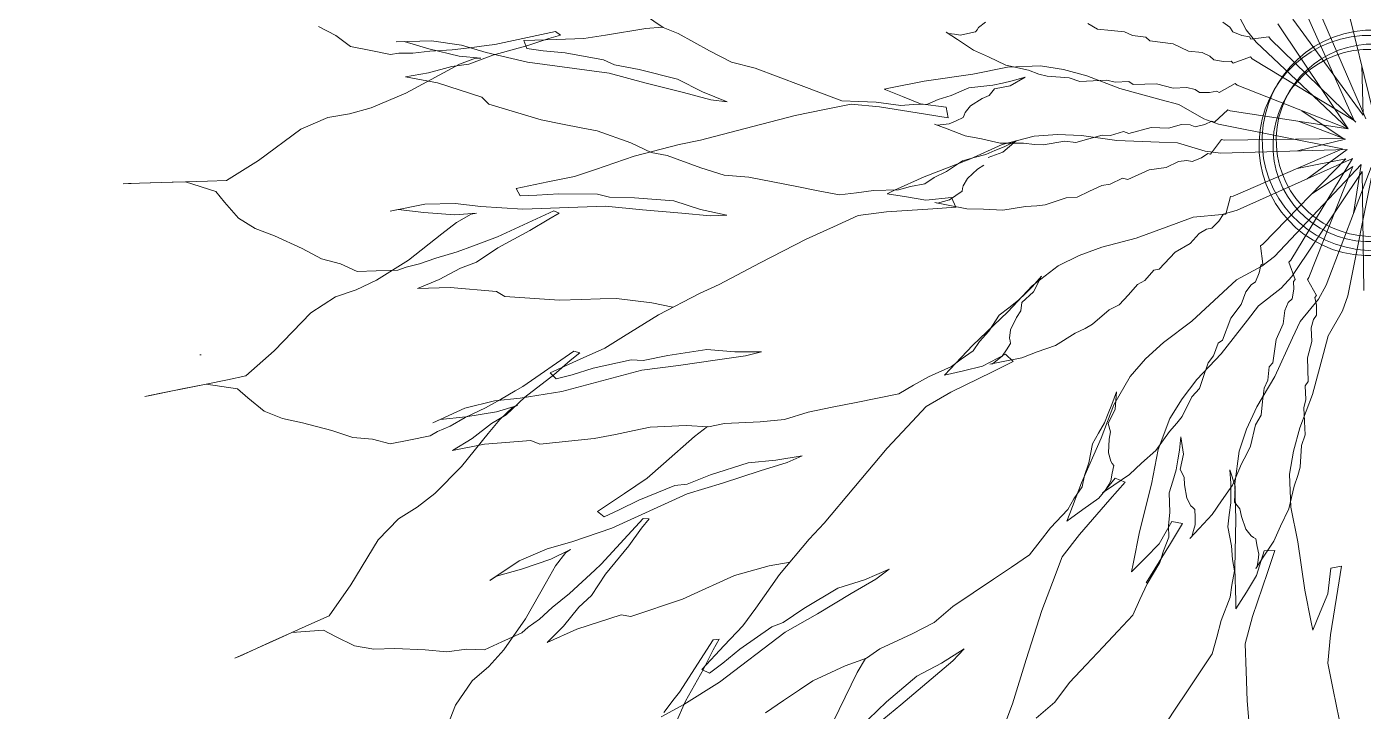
# Model space of a CAD drawing. Extents: x -454308 to 890911, y -14103 to 1343694.
# Drawn here: x 205921.25 to 205929.01, y 658660.41 to 658664.39 of the extents above; entities that cross this region are included whole.
import ezdxf

# ---------------------------------------------------------------- set-up
doc = ezdxf.new("R2010")
doc.units = 0
doc.header["$MEASUREMENT"] = 0
for name, color, linetype, lineweight in [('AR_Vegetacion', 105, 'Continuous', 5), ('textura', 250, 'Continuous', 13), ('Vegetacion_', 105, 'Continuous', 5)]:
    doc.layers.add(name, color=color, linetype=linetype, lineweight=lineweight)

# ---------------------------------------------------------------- blocks, each defined once
blk = doc.blocks.new('AGAVE AZUL')
at = {"layer": 'Vegetacion_', "color": 47}
for p, q in [((-0.0043, 0.0456), (0.0422, 0.2083)), ((0.0062, 0.0376), (0.0792, 0.1902)), ((0.1023, 0.1953), (0.0227, 0.0345)), ((0.2014, 0.1928), (0.1807, 0.1574)), ((0.0103, 0.0428), (0.1155, 0.1752)), ((0.1363, 0.1675), (0.031, 0.0222)), ((0.1807, 0.1574), (0.166, 0.1403)), ((0.1868, 0.1491), (0.1999, 0.1539)), ((0.1999, 0.1539), (0.2044, 0.1601)), ((0.2044, 0.1601), (0.2144, 0.1672)), ((0.3918, 0.1504), (0.406, 0.1577)), ((0.5607, 0.1462), (0.5514, 0.1541)), ((0.0202, 0.0324), (0.1459, 0.1455)), ((0.166, 0.1403), (0.031, 0.0222)), ((0.1459, 0.1455), (0.1482, 0.1486)), ((0.1482, 0.1486), (0.1737, 0.1443)), ((0.1737, 0.1443), (0.176, 0.1474)), ((0.176, 0.1474), (0.1868, 0.1491)), ((0.2614, 0.124), (0.2839, 0.1334)), ((0.2839, 0.1334), (0.317, 0.1365)), ((0.317, 0.1365), (0.3228, 0.1416)), ((0.3228, 0.1416), (0.342, 0.143)), ((0.342, 0.143), (0.3533, 0.1477)), ((0.3533, 0.1477), (0.3726, 0.1491)), ((0.3726, 0.1491), (0.3918, 0.1504)), ((0.5627, 0.1429), (0.5607, 0.1462)), ((0.5647, 0.1396), (0.5627, 0.1429)), ((0.5754, 0.137), (0.5647, 0.1396)), ((0.586, 0.1345), (0.5754, 0.137)), ((0.5946, 0.1352), (0.586, 0.1345)), ((0.59, 0.1279), (0.6065, 0.1379)), ((0.6032, 0.1359), (0.5946, 0.1352)), ((0.6065, 0.1379), (0.6032, 0.1359)), ((1.0083, 0.1289), (1.0352, 0.146)), ((0.0227, 0.0345), (0.1706, 0.1167)), ((0.1706, 0.1167), (0.1735, 0.1192)), ((0.1735, 0.1192), (0.1974, 0.1093)), ((0.225, 0.1129), (0.2308, 0.1179)), ((0.2308, 0.1179), (0.2421, 0.1226)), ((0.2421, 0.1226), (0.2614, 0.124)), ((0.5669, 0.1138), (0.59, 0.1279)), ((0.9412, 0.0983), (0.9864, 0.1215)), ((0.9864, 0.1215), (1.0083, 0.1289)), ((1.0326, 0.1267), (1.0095, 0.1296)), ((1.0898, 0.1149), (1.0326, 0.1267)), ((1.1203, 0.1089), (1.0898, 0.1149)), ((1.1535, 0.1126), (1.1606, 0.1176)), ((1.1606, 0.1176), (1.246, 0.0958)), ((0.015, 0.1132), (0.0103, 0.0428)), ((0.1974, 0.1093), (0.2003, 0.1119)), ((0.2003, 0.1119), (0.2112, 0.1111)), ((0.2112, 0.1111), (0.225, 0.1129)), ((0.4708, 0.095), (0.438, 0.091)), ((0.5176, 0.0916), (0.4708, 0.095)), ((0.5201, 0.0943), (0.5451, 0.105)), ((0.5451, 0.105), (0.5669, 0.1138)), ((0.9095, 0.0836), (0.9412, 0.0983)), ((1.1588, 0.1062), (1.1203, 0.1089)), ((1.17, 0.1073), (1.1535, 0.1126)), ((1.205, 0.1029), (1.1588, 0.1062)), ((1.1991, 0.0962), (1.17, 0.1073)), ((1.2484, 0.0805), (1.1991, 0.0962)), ((1.2004, 0.0916), (1.205, 0.1029)), ((1.246, 0.0958), (1.2581, 0.0937)), ((1.3362, 0.0976), (1.2933, 0.0928)), ((1.3863, 0.094), (1.3362, 0.0976)), ((1.4509, 0.0848), (1.472, 0.0998)), ((1.472, 0.0998), (1.4975, 0.1116)), ((0.031, 0.0222), (0.1905, 0.0785)), ((0.1905, 0.0785), (0.1938, 0.0805)), ((0.1938, 0.0805), (0.2157, 0.0668)), ((0.2812, 0.0706), (0.305, 0.0761)), ((0.305, 0.0761), (0.3382, 0.0737)), ((0.3382, 0.0737), (0.3447, 0.0777)), ((0.3447, 0.0777), (0.364, 0.0759)), ((0.4044, 0.0833), (0.3568, 0.0671)), ((0.364, 0.0759), (0.3759, 0.0786)), ((0.3759, 0.0786), (0.3951, 0.0768)), ((0.3951, 0.0768), (0.4143, 0.0749)), ((0.438, 0.091), (0.4044, 0.0833)), ((0.4143, 0.0749), (0.4295, 0.0797)), ((0.4295, 0.0797), (0.4606, 0.0806)), ((0.4606, 0.0806), (0.4725, 0.0833)), ((0.4725, 0.0833), (0.4877, 0.0881)), ((0.4877, 0.0881), (0.5201, 0.0943)), ((0.5128, 0.065), (0.492, 0.0784)), ((0.492, 0.0784), (0.492, 0.0784)), ((0.492, 0.0784), (0.492, 0.0784)), ((0.492, 0.0784), (0.5103, 0.0723)), ((0.5664, 0.0798), (0.5176, 0.0916)), ((0.6348, 0.0672), (0.5664, 0.0798)), ((0.8424, 0.0653), (0.8753, 0.0763)), ((0.8753, 0.0763), (0.9095, 0.0836)), ((1.0753, 0.0734), (1.0912, 0.08)), ((1.0912, 0.08), (1.1459, 0.0877)), ((1.1459, 0.0877), (1.177, 0.0894)), ((1.177, 0.0894), (1.2004, 0.0916)), ((1.2579, 0.0837), (1.199, 0.0724)), ((1.2819, 0.0662), (1.2484, 0.0805)), ((1.2933, 0.0928), (1.2579, 0.0837)), ((1.2581, 0.0937), (1.2821, 0.0897)), ((1.265, 0.0755), (1.2961, 0.0772)), ((1.2821, 0.0897), (1.3062, 0.0856)), ((1.2961, 0.0772), (1.3393, 0.0857)), ((1.3062, 0.0856), (1.3379, 0.0828)), ((1.3379, 0.0828), (1.362, 0.0787)), ((1.3393, 0.0857), (1.3748, 0.0949)), ((1.362, 0.0787), (1.3817, 0.0779)), ((1.3748, 0.0949), (1.3863, 0.094)), ((1.3817, 0.0779), (1.3937, 0.0759)), ((1.3937, 0.0759), (1.4242, 0.0807)), ((1.4242, 0.0807), (1.4509, 0.0848)), ((0.2157, 0.0668), (0.219, 0.0688)), ((0.219, 0.0688), (0.2296, 0.0663)), ((0.2296, 0.0663), (0.2436, 0.0657)), ((0.2436, 0.0657), (0.2501, 0.0697)), ((0.2501, 0.0697), (0.262, 0.0725)), ((0.262, 0.0725), (0.2812, 0.0706)), ((0.3568, 0.0671), (0.2979, 0.0535)), ((0.5103, 0.0723), (0.5238, 0.0686)), ((0.5347, 0.0601), (0.5128, 0.065)), ((0.5128, 0.065), (0.5128, 0.065)), ((0.5238, 0.0686), (0.5372, 0.065)), ((0.5421, 0.0504), (0.5347, 0.0601)), ((0.5372, 0.065), (0.5543, 0.0626)), ((0.5543, 0.0626), (0.5714, 0.0601)), ((0.5714, 0.0601), (0.5958, 0.048)), ((0.6799, 0.0563), (0.6348, 0.0672)), ((0.8094, 0.0543), (0.8424, 0.0653)), ((0.9851, 0.0565), (1.0401, 0.0681)), ((1.0821, 0.0613), (1.031, 0.0494)), ((1.0401, 0.0681), (1.0753, 0.0734)), ((1.199, 0.0724), (1.0821, 0.0613)), ((1.2727, 0.075), (1.265, 0.0755)), ((1.2953, 0.0656), (1.2727, 0.075)), ((1.306, 0.0622), (1.2819, 0.0662)), ((1.3176, 0.0525), (1.2953, 0.0656)), ((1.3389, 0.0517), (1.306, 0.0622)), ((0.0103, 0.0428), (0.0103, 0.0428)), ((0.031, 0.0222), (0.1991, 0.0415)), ((0.0973, 0.0456), (0.0372, 0.0086)), ((0.1991, 0.0415), (0.2027, 0.0427)), ((0.2027, 0.0427), (0.221, 0.0244)), ((0.2726, 0.0477), (0.2363, 0.0288)), ((0.2979, 0.0535), (0.2726, 0.0477)), ((0.5518, 0.0455), (0.5421, 0.0504)), ((0.5677, 0.0345), (0.5518, 0.0455)), ((0.5958, 0.048), (0.6141, 0.0419)), ((0.6141, 0.0419), (0.6288, 0.0346)), ((0.6388, 0.0344), (0.665, 0.044)), ((0.665, 0.044), (0.6911, 0.0535)), ((0.6911, 0.0535), (0.6799, 0.0563)), ((0.7508, 0.0347), (0.7801, 0.0445)), ((0.7801, 0.0445), (0.8094, 0.0543)), ((0.9133, 0.0268), (0.949, 0.0397)), ((0.949, 0.0397), (0.9851, 0.0565)), ((1.031, 0.0494), (0.976, 0.0378)), ((1.3696, 0.0217), (1.3176, 0.0525)), ((1.3254, 0.0379), (1.3712, 0.045)), ((1.3712, 0.045), (1.3389, 0.0517)), ((1.3712, 0.045), (1.3712, 0.045)), ((0.0202, 0.0324), (0.0202, 0.0324)), ((0.0227, 0.0345), (0.0227, 0.0345)), ((0.031, 0.0222), (0.031, 0.0222)), ((0.031, 0.0222), (0.031, 0.0222)), ((0.1009, 0.0302), (0.034, 0.0076)), ((0.2148, 0.0221), (0.0376, -0.0062)), ((0.2363, 0.0288), (0.2148, 0.0221)), ((0.221, 0.0244), (0.2247, 0.0257)), ((0.2247, 0.0257), (0.2345, 0.0208)), ((0.2345, 0.0208), (0.2479, 0.0171)), ((0.2479, 0.0171), (0.2552, 0.0196)), ((0.2552, 0.0196), (0.2674, 0.0196)), ((0.2674, 0.0196), (0.2857, 0.0135)), ((0.575, 0.0248), (0.5677, 0.0345)), ((0.5763, 0.0211), (0.575, 0.0248)), ((0.5775, 0.0175), (0.5763, 0.0211)), ((0.5987, 0.0164), (0.6023, 0.0314)), ((0.6314, 0.0203), (0.5987, 0.0164)), ((0.6023, 0.0314), (0.6388, 0.0344)), ((0.6288, 0.0346), (0.6495, 0.0334)), ((0.6969, 0.0283), (0.6314, 0.0203)), ((0.6495, 0.0334), (0.6666, 0.031)), ((0.6666, 0.031), (0.702, 0.0347)), ((0.7372, 0.0305), (0.6969, 0.0283)), ((0.702, 0.0347), (0.7264, 0.0347)), ((0.7264, 0.0347), (0.7508, 0.0347)), ((0.7747, 0.0214), (0.7372, 0.0305)), ((0.8159, 0.0114), (0.7747, 0.0214)), ((0.9367, 0.029), (0.9133, 0.0268)), ((0.976, 0.0378), (0.9367, 0.029)), ((1.2515, 0.0107), (1.2617, 0.0201)), ((1.2617, 0.0201), (1.3254, 0.0379)), ((1.4183, -0.001), (1.3696, 0.0217)), ((0.034, 0.0076), (0.034, 0.0076)), ((0.034, 0.0076), (0.1016, -0.0117)), ((0.0372, 0.0086), (0.0372, 0.0086)), ((0.0372, 0.0086), (0.2061, -0.0003)), ((0.2061, -0.0003), (0.2099, 0.0003)), ((0.2099, 0.0003), (0.2249, -0.0208)), ((0.2857, 0.0135), (0.3102, 0.0135)), ((0.3102, 0.0135), (0.3419, 0.0038)), ((0.3419, 0.0038), (0.3492, 0.0063)), ((0.3492, 0.0063), (0.3675, 0.0002)), ((0.3675, 0.0002), (0.3797, 0.0002)), ((0.3797, 0.0002), (0.3981, -0.0059)), ((0.5738, -0.0082), (0.5995, 0.0004)), ((0.5873, 0.0126), (0.5775, 0.0175)), ((0.597, 0.0077), (0.5873, 0.0126)), ((0.6056, 0.0065), (0.597, 0.0077)), ((0.5987, 0.0164), (0.5987, 0.0164)), ((0.5987, 0.0164), (0.5987, 0.0164)), ((0.5987, 0.0164), (0.5987, 0.0164)), ((0.5987, 0.0164), (0.5987, 0.0164)), ((0.5987, 0.0164), (0.5987, 0.0164)), ((0.5987, 0.0164), (0.5987, 0.0164)), ((0.5987, 0.0164), (0.5987, 0.0164)), ((0.5987, 0.0164), (0.5987, 0.0164)), ((0.5995, 0.0004), (0.6178, 0.0065)), ((0.6141, 0.0053), (0.6056, 0.0065)), ((0.6178, 0.0065), (0.6141, 0.0053)), ((0.8863, -0.0097), (0.8159, 0.0114)), ((1.1764, -0.0088), (1.2515, 0.0107)), ((0.2101, -0.019), (0.0311, -0.007)), ((0.0311, -0.007), (0.0311, -0.007)), ((0.0311, -0.007), (0.0862, -0.0507)), ((0.0376, -0.0062), (0.0376, -0.0062)), ((0.0376, -0.0062), (0.1902, -0.0792)), ((0.2325, -0.0172), (0.2101, -0.019)), ((0.2722, -0.0069), (0.2325, -0.0172)), ((0.2981, -0.0068), (0.2722, -0.0069)), ((0.3585, -0.0068), (0.2981, -0.0068)), ((0.4086, -0.0016), (0.3585, -0.0068)), ((0.3981, -0.0059), (0.4164, -0.012)), ((0.4431, -0.0016), (0.4086, -0.0016)), ((0.4164, -0.012), (0.4322, -0.0107)), ((0.4322, -0.0107), (0.4628, -0.0168)), ((0.4759, -0.005), (0.4431, -0.0016)), ((0.4628, -0.0168), (0.475, -0.0168)), ((0.475, -0.0168), (0.4908, -0.0156)), ((0.5208, -0.0188), (0.4759, -0.005)), ((0.4908, -0.0156), (0.5238, -0.0168)), ((0.5193, -0.0295), (0.5011, -0.0128)), ((0.5011, -0.0128), (0.5011, -0.0128)), ((0.5011, -0.0128), (0.5011, -0.0128)), ((0.5011, -0.0128), (0.5181, -0.0219)), ((0.5657, -0.0412), (0.5208, -0.0188)), ((0.5238, -0.0168), (0.5506, -0.0119)), ((0.5506, -0.0119), (0.5738, -0.0082)), ((0.9492, -0.0289), (0.8863, -0.0097)), ((1.0963, -0.0213), (1.1192, -0.0178)), ((1.1192, -0.0178), (1.1459, -0.0136)), ((1.1459, -0.0136), (1.1764, -0.0088)), ((1.4486, -0.0109), (1.4183, -0.001)), ((1.4791, -0.0169), (1.4486, -0.0109)), ((1.5166, -0.035), (1.4791, -0.0169)), ((0.0221, -0.2148), (-0.0062, -0.0376)), ((0.0534, -0.2006), (-0.004, -0.0307)), ((0.0086, -0.0372), (-0.0003, -0.2061)), ((0.0086, -0.0372), (0.0086, -0.0372)), ((0.1026, -0.19), (0.0086, -0.0372)), ((0.1286, -0.1627), (0.0105, -0.0277)), ((0.0105, -0.0277), (0.0105, -0.0277)), ((0.0105, -0.0277), (0.0186, -0.0976)), ((0.0794, -0.0725), (0.0222, -0.031)), ((0.0222, -0.031), (0.0222, -0.031)), ((0.0222, -0.031), (0.0785, -0.1905)), ((0.0229, -0.0194), (0.0229, -0.0194)), ((0.0229, -0.0194), (0.105, -0.1673)), ((0.1837, -0.099), (0.0229, -0.0194)), ((0.1011, -0.0366), (0.0324, -0.0202)), ((0.0324, -0.0202), (0.0324, -0.0202)), ((0.0324, -0.0202), (0.1455, -0.1459)), ((0.2249, -0.0208), (0.2287, -0.0202)), ((0.2287, -0.0202), (0.2375, -0.0267)), ((0.2375, -0.0267), (0.2502, -0.0325)), ((0.2502, -0.0325), (0.2578, -0.0313)), ((0.2578, -0.0313), (0.2698, -0.0333)), ((0.2698, -0.0333), (0.2869, -0.0424)), ((0.5181, -0.0219), (0.5307, -0.0277)), ((0.5401, -0.0379), (0.5193, -0.0295)), ((0.5193, -0.0295), (0.5193, -0.0295)), ((0.5307, -0.0277), (0.5434, -0.0335)), ((0.5434, -0.0335), (0.5598, -0.0388)), ((0.9792, -0.0361), (0.9492, -0.0289)), ((1.0421, -0.0553), (0.9792, -0.0361)), ((1.0186, -0.0491), (1.0479, -0.0367)), ((1.0479, -0.0367), (1.0963, -0.0213)), ((1.5752, -0.0817), (1.5166, -0.035)), ((0.2869, -0.0424), (0.3109, -0.0464)), ((0.3109, -0.0464), (0.3406, -0.0613)), ((0.5546, -0.0552), (0.5458, -0.0488)), ((0.5684, -0.0687), (0.5546, -0.0552)), ((0.5598, -0.0388), (0.5763, -0.044)), ((0.6296, -0.0688), (0.5657, -0.0412)), ((0.5763, -0.044), (0.5983, -0.0601)), ((0.9473, -0.068), (0.9957, -0.0527)), ((0.9957, -0.0527), (1.0186, -0.0491)), ((1.0966, -0.0765), (1.0421, -0.0553)), ((0.3406, -0.0613), (0.3482, -0.0601)), ((0.3482, -0.0601), (0.3653, -0.0692)), ((0.3653, -0.0692), (0.3773, -0.0712)), ((0.3773, -0.0712), (0.3944, -0.0803)), ((0.574, -0.0795), (0.5684, -0.0687)), ((0.5983, -0.0601), (0.6154, -0.0692)), ((0.6154, -0.0692), (0.6286, -0.0788)), ((0.6711, -0.0895), (0.6296, -0.0688)), ((0.9136, -0.0772), (0.9473, -0.068)), ((0.1902, -0.0792), (0.194, -0.0801)), ((0.194, -0.0801), (0.1998, -0.1053)), ((0.3944, -0.0803), (0.4114, -0.0893)), ((0.4114, -0.0893), (0.4273, -0.0907)), ((0.4273, -0.0907), (0.4564, -0.1018)), ((0.5746, -0.0833), (0.574, -0.0795)), ((0.5752, -0.0871), (0.5746, -0.0833)), ((0.584, -0.0936), (0.5752, -0.0871)), ((0.5928, -0.1), (0.584, -0.0936)), ((0.6286, -0.0788), (0.6488, -0.0834)), ((0.6488, -0.0834), (0.6653, -0.0887)), ((0.6538, -0.0981), (0.6814, -0.0947)), ((0.6653, -0.0887), (0.7008, -0.0909)), ((0.6814, -0.0947), (0.6711, -0.0895)), ((0.7008, -0.0909), (0.7249, -0.095)), ((0.749, -0.099), (0.7795, -0.0943)), ((0.7795, -0.0943), (0.81, -0.0895)), ((0.81, -0.0895), (0.8443, -0.0841)), ((0.8443, -0.0841), (0.8787, -0.0788)), ((0.8787, -0.0788), (0.9136, -0.0772)), ((1.1257, -0.0875), (1.0966, -0.0765)), ((1.1632, -0.0966), (1.1257, -0.0875)), ((1.6195, -0.1119), (1.5752, -0.0817)), ((0.2051, -0.1059), (0.1837, -0.099)), ((0.1998, -0.1053), (0.2036, -0.1062)), ((0.2036, -0.1062), (0.2092, -0.1155)), ((0.2457, -0.1115), (0.2051, -0.1059)), ((0.2696, -0.1214), (0.2457, -0.1115)), ((0.4564, -0.1018), (0.4684, -0.1038)), ((0.4684, -0.1038), (0.4842, -0.1053)), ((0.4842, -0.1053), (0.5165, -0.1119)), ((0.5165, -0.1119), (0.5438, -0.1116)), ((0.5438, -0.1116), (0.5673, -0.1118)), ((0.5673, -0.1118), (0.594, -0.1076)), ((0.5831, -0.1102), (0.5899, -0.0964)), ((0.6159, -0.1137), (0.5831, -0.1102)), ((0.5831, -0.1102), (0.5831, -0.1102)), ((0.5831, -0.1102), (0.5831, -0.1102)), ((0.5831, -0.1102), (0.5831, -0.1102)), ((0.5831, -0.1102), (0.5831, -0.1102)), ((0.5831, -0.1102), (0.5831, -0.1102)), ((0.5831, -0.1102), (0.5831, -0.1102)), ((0.5831, -0.1102), (0.5831, -0.1102)), ((0.5831, -0.1102), (0.5831, -0.1102)), ((0.5899, -0.0964), (0.6262, -0.1016)), ((0.6011, -0.1026), (0.5928, -0.1)), ((0.594, -0.1076), (0.6131, -0.1046)), ((0.6093, -0.1052), (0.6011, -0.1026)), ((0.6131, -0.1046), (0.6093, -0.1052)), ((0.6815, -0.1206), (0.6159, -0.1137)), ((0.6262, -0.1016), (0.6538, -0.0981)), ((0.7249, -0.095), (0.749, -0.099)), ((1.0753, -0.115), (1.0921, -0.1111)), ((1.0921, -0.1111), (1.1474, -0.1126)), ((1.1474, -0.1126), (1.1783, -0.1161)), ((1.2082, -0.1075), (1.1632, -0.0966)), ((1.2017, -0.1178), (1.2082, -0.1075)), ((1.6465, -0.1138), (1.6195, -0.1119)), ((1.6773, -0.1159), (1.6465, -0.1138)), ((0.2092, -0.1155), (0.2187, -0.1258)), ((0.2187, -0.1258), (0.2262, -0.1276)), ((0.2262, -0.1276), (0.2365, -0.1341)), ((0.3255, -0.1445), (0.2696, -0.1214)), ((0.7212, -0.1274), (0.6815, -0.1206)), ((0.7557, -0.1447), (0.7212, -0.1274)), ((0.9078, -0.134), (0.9453, -0.1271)), ((0.9453, -0.1271), (0.9836, -0.1166)), ((1.0277, -0.1312), (0.9715, -0.1335)), ((0.9836, -0.1166), (1.0397, -0.1143)), ((1.0801, -0.128), (1.0277, -0.1312)), ((1.0397, -0.1143), (1.0753, -0.115)), ((1.1972, -0.1366), (1.0801, -0.128)), ((1.1783, -0.1161), (1.2017, -0.1178)), ((1.2936, -0.1321), (1.2571, -0.1352)), ((1.3367, -0.1346), (1.2936, -0.1321)), ((1.6212, -0.1429), (1.6338, -0.1283)), ((1.6338, -0.1283), (1.6773, -0.1159)), ((1.6773, -0.1159), (1.6965, -0.1173)), ((1.7119, -0.1184), (1.6773, -0.1159)), ((1.6965, -0.1173), (1.7427, -0.1205)), ((1.7581, -0.1216), (1.7119, -0.1184)), ((1.7427, -0.1205), (1.7658, -0.1222)), ((1.7658, -0.1222), (1.7581, -0.1216)), ((0.1486, -0.1482), (0.1443, -0.1737)), ((0.1455, -0.1459), (0.1486, -0.1482)), ((0.2365, -0.1341), (0.2488, -0.1489)), ((0.2488, -0.1489), (0.2695, -0.1619)), ((0.3737, -0.1589), (0.3255, -0.1445)), ((0.7937, -0.1636), (0.7557, -0.1447)), ((0.9313, -0.1357), (0.9078, -0.134)), ((0.9715, -0.1335), (0.9313, -0.1357)), ((1.1454, -0.1404), (1.1533, -0.1371)), ((1.1602, -0.1492), (1.1454, -0.1404)), ((1.1533, -0.1371), (1.2318, -0.1774)), ((1.1861, -0.1665), (1.1602, -0.1492)), ((1.2571, -0.1352), (1.1972, -0.1366)), ((1.2703, -0.1463), (1.2628, -0.1445)), ((1.2628, -0.1445), (1.2937, -0.1481)), ((1.291, -0.1593), (1.2703, -0.1463)), ((1.2937, -0.1481), (1.3377, -0.1468)), ((1.3855, -0.1465), (1.3367, -0.1346)), ((1.3377, -0.1468), (1.3742, -0.1437)), ((1.3742, -0.1437), (1.3855, -0.1465)), ((1.6003, -0.1647), (1.6212, -0.1429)), ((0.1076, -0.1702), (0.0977, -0.1941)), ((0.105, -0.1673), (0.1076, -0.1702)), ((0.1457, -0.1774), (0.1286, -0.1627)), ((0.2695, -0.1619), (0.2912, -0.187)), ((0.4056, -0.1721), (0.3737, -0.1589)), ((0.8576, -0.1998), (0.7937, -0.1636)), ((1.2307, -0.1928), (1.1861, -0.1665)), ((1.3108, -0.176), (1.291, -0.1593)), ((1.5761, -0.1784), (1.6003, -0.1647)), ((0.1443, -0.1737), (0.1474, -0.176)), ((0.1811, -0.1981), (0.1457, -0.1774)), ((0.1474, -0.176), (0.1491, -0.1868)), ((0.1491, -0.1868), (0.1539, -0.1999)), ((0.2912, -0.187), (0.2987, -0.1888)), ((0.2987, -0.1888), (0.311, -0.2037)), ((0.4346, -0.1878), (0.4056, -0.1721)), ((0.4708, -0.2177), (0.4346, -0.1878)), ((1.2318, -0.1774), (1.243, -0.1821)), ((1.243, -0.1821), (1.2656, -0.1914)), ((1.3569, -0.215), (1.3108, -0.176)), ((1.5085, -0.2046), (1.5484, -0.1881)), ((1.5484, -0.1881), (1.5761, -0.1784)), ((0.0636, -0.2207), (0.0534, -0.2006)), ((0.0805, -0.1938), (0.0668, -0.2157)), ((0.0785, -0.1905), (0.0805, -0.1938)), ((0.0977, -0.1941), (0.1002, -0.197)), ((0.1002, -0.197), (0.0994, -0.2079)), ((0.0994, -0.2079), (0.1012, -0.2217)), ((0.117, -0.2073), (0.1026, -0.19)), ((0.1484, -0.2336), (0.117, -0.2073)), ((0.1539, -0.1999), (0.1601, -0.2044)), ((0.1601, -0.2044), (0.1672, -0.2144)), ((0.1994, -0.2164), (0.1811, -0.1981)), ((0.311, -0.2037), (0.3214, -0.2102)), ((0.4685, -0.226), (0.458, -0.2036)), ((0.458, -0.2036), (0.458, -0.2036)), ((0.458, -0.2036), (0.458, -0.2036)), ((0.458, -0.2036), (0.4703, -0.2185)), ((0.9146, -0.2326), (0.8576, -0.1998)), ((1.2601, -0.2142), (1.2307, -0.1928)), ((1.2656, -0.1914), (1.2882, -0.2007)), ((1.2882, -0.2007), (1.3184, -0.2106)), ((1.4805, -0.2181), (1.5085, -0.2046)), ((0.0288, -0.2363), (0.0221, -0.2148)), ((0.0883, -0.2534), (0.0636, -0.2207)), ((0.0688, -0.219), (0.0663, -0.2296)), ((0.0668, -0.2157), (0.0688, -0.219)), ((0.1012, -0.2217), (0.1063, -0.2275)), ((0.1063, -0.2275), (0.111, -0.2388)), ((0.1672, -0.2144), (0.1729, -0.2328)), ((0.2422, -0.2591), (0.1994, -0.2164)), ((0.3214, -0.2102), (0.3336, -0.2251)), ((0.3336, -0.2251), (0.3459, -0.2399)), ((0.4845, -0.2418), (0.4685, -0.226)), ((0.4685, -0.226), (0.4685, -0.226)), ((0.4703, -0.2185), (0.4797, -0.2287)), ((0.5037, -0.2556), (0.4708, -0.2177)), ((1.2827, -0.2235), (1.2601, -0.2142)), ((1.3124, -0.2411), (1.2827, -0.2235)), ((1.3184, -0.2106), (1.341, -0.2199)), ((1.341, -0.2199), (1.36, -0.2251)), ((1.4012, -0.2455), (1.3569, -0.215)), ((1.36, -0.2251), (1.3713, -0.2298)), ((1.429, -0.2338), (1.453, -0.2239)), ((1.453, -0.2239), (1.4805, -0.2181)), ((0.0477, -0.2726), (0.0288, -0.2363)), ((0.0663, -0.2296), (0.0657, -0.2436)), ((0.0657, -0.2436), (0.0697, -0.2501)), ((0.111, -0.2388), (0.1123, -0.2581)), ((0.1634, -0.2547), (0.1484, -0.2336)), ((0.1729, -0.2328), (0.187, -0.2527)), ((0.3459, -0.2399), (0.36, -0.2473)), ((0.4797, -0.2287), (0.4892, -0.2389)), ((0.4855, -0.2539), (0.4845, -0.2418)), ((0.4892, -0.2389), (0.5024, -0.2501)), ((0.9422, -0.2464), (0.9146, -0.2326)), ((0.9992, -0.2792), (0.9422, -0.2464)), ((1.3424, -0.2548), (1.3124, -0.2411)), ((1.3713, -0.2298), (1.4021, -0.2319)), ((1.4294, -0.2603), (1.4012, -0.2455)), ((1.4021, -0.2319), (1.429, -0.2338)), ((0.0697, -0.2501), (0.0725, -0.262)), ((0.0725, -0.262), (0.0706, -0.2812)), ((0.0983, -0.2773), (0.0883, -0.2534)), ((0.1123, -0.2581), (0.1217, -0.2806)), ((0.1985, -0.3039), (0.1634, -0.2547)), ((0.187, -0.2527), (0.1975, -0.2842)), ((0.2813, -0.2908), (0.2422, -0.2591)), ((0.36, -0.2473), (0.3827, -0.2687)), ((0.4912, -0.2632), (0.4855, -0.2539)), ((0.4988, -0.281), (0.4912, -0.2632)), ((0.5024, -0.2501), (0.5156, -0.2612)), ((0.5522, -0.3055), (0.5037, -0.2556)), ((0.5156, -0.2612), (0.5298, -0.2845)), ((0.9791, -0.2676), (1.0091, -0.2623)), ((1.0091, -0.2623), (1.0597, -0.2581)), ((1.0597, -0.2581), (1.0828, -0.2598)), ((1.0828, -0.2598), (1.1097, -0.2616)), ((1.1097, -0.2616), (1.1405, -0.2638)), ((1.1405, -0.2638), (1.2181, -0.2615)), ((1.2181, -0.2615), (1.2302, -0.2547)), ((1.2302, -0.2547), (1.2962, -0.2516)), ((1.2962, -0.2516), (1.3424, -0.2548)), ((1.3424, -0.2548), (1.3424, -0.2548)), ((1.4585, -0.2713), (1.4294, -0.2603)), ((0.0535, -0.2979), (0.0477, -0.2726)), ((0.0706, -0.2812), (0.0761, -0.305)), ((0.1214, -0.3331), (0.0983, -0.2773)), ((0.1217, -0.2806), (0.1249, -0.3136)), ((0.1975, -0.2842), (0.2037, -0.2888)), ((0.3827, -0.2687), (0.393, -0.2752)), ((0.393, -0.2752), (0.4071, -0.2826)), ((0.4071, -0.2826), (0.4344, -0.3011)), ((0.4999, -0.2931), (0.4988, -0.281)), ((0.5298, -0.2845), (0.5421, -0.2994)), ((1.0476, -0.3119), (0.9992, -0.2792)), ((1.4924, -0.2954), (1.4585, -0.2713)), ((0.0671, -0.3568), (0.0535, -0.2979)), ((0.2037, -0.2888), (0.2094, -0.3072)), ((0.3057, -0.3152), (0.2813, -0.2908)), ((0.4344, -0.3011), (0.4597, -0.3112)), ((0.4981, -0.3006), (0.499, -0.2969)), ((0.5037, -0.3099), (0.4981, -0.3006)), ((0.499, -0.2969), (0.4999, -0.2931)), ((0.5421, -0.2994), (0.5506, -0.3133)), ((1.5424, -0.3512), (1.4924, -0.2954)), ((0.0761, -0.305), (0.0737, -0.3382)), ((0.1249, -0.3136), (0.1299, -0.3195)), ((0.1299, -0.3195), (0.1313, -0.3387)), ((0.2317, -0.3417), (0.1985, -0.3039)), ((0.2094, -0.3072), (0.2165, -0.3172)), ((0.2165, -0.3172), (0.2221, -0.3356)), ((0.3264, -0.3409), (0.3057, -0.3152)), ((0.4597, -0.3112), (0.4813, -0.3204)), ((0.4813, -0.3204), (0.5076, -0.3268)), ((0.4933, -0.326), (0.5049, -0.3159)), ((0.5094, -0.3193), (0.5037, -0.3099)), ((0.5049, -0.3159), (0.5365, -0.3345)), ((0.516, -0.3248), (0.5094, -0.3193)), ((0.5506, -0.3133), (0.5675, -0.3254)), ((0.5826, -0.3405), (0.5522, -0.3055)), ((1.0735, -0.3292), (1.0476, -0.3119)), ((0.0737, -0.3382), (0.0777, -0.3447)), ((0.1454, -0.3773), (0.1214, -0.3331)), ((0.1313, -0.3387), (0.136, -0.35)), ((0.2221, -0.3356), (0.2278, -0.3541)), ((0.3484, -0.3823), (0.3264, -0.3409)), ((0.5223, -0.3417), (0.4933, -0.326)), ((0.4933, -0.326), (0.4933, -0.326)), ((0.4933, -0.326), (0.4933, -0.326)), ((0.4933, -0.326), (0.4933, -0.326)), ((0.4933, -0.326), (0.4933, -0.326)), ((0.4933, -0.326), (0.4933, -0.326)), ((0.4933, -0.326), (0.4933, -0.326)), ((0.4933, -0.326), (0.4933, -0.326)), ((0.4933, -0.326), (0.4933, -0.326)), ((0.5076, -0.3268), (0.5264, -0.3313)), ((0.5226, -0.3304), (0.516, -0.3248)), ((0.5264, -0.3313), (0.5226, -0.3304)), ((0.5365, -0.3345), (0.5633, -0.3419)), ((0.5675, -0.3254), (0.5807, -0.3365)), ((0.5807, -0.3365), (0.6127, -0.3522)), ((0.5902, -0.3493), (0.5826, -0.3405)), ((0.8733, -0.3327), (0.8508, -0.3258)), ((0.8508, -0.3258), (0.8888, -0.3275)), ((0.913, -0.3396), (0.8733, -0.3327)), ((0.8888, -0.3275), (0.9285, -0.3258)), ((0.9682, -0.3499), (0.913, -0.3396)), ((0.9285, -0.3258), (0.9838, -0.3361)), ((0.9838, -0.3361), (1.0183, -0.3447)), ((1.1081, -0.3464), (1.0735, -0.3292)), ((1.1088, -0.3374), (1.1172, -0.3355)), ((1.122, -0.3486), (1.1088, -0.3374)), ((1.1172, -0.3355), (1.1878, -0.3884)), ((0.0833, -0.4044), (0.0671, -0.3568)), ((0.0777, -0.3447), (0.0759, -0.364)), ((0.136, -0.35), (0.1374, -0.3692)), ((0.2278, -0.3541), (0.238, -0.3663)), ((0.2517, -0.3699), (0.2317, -0.3417)), ((0.5803, -0.3732), (0.5223, -0.3417)), ((0.5633, -0.3419), (0.5902, -0.3493)), ((0.6127, -0.3522), (0.6334, -0.3652)), ((1.02, -0.3585), (0.9682, -0.3499)), ((1.0183, -0.3447), (1.0356, -0.3447)), ((1.1323, -0.393), (1.02, -0.3585)), ((1.0356, -0.3447), (1.0891, -0.3585)), ((1.0891, -0.3585), (1.1184, -0.3688)), ((1.1495, -0.3671), (1.1081, -0.3464)), ((1.1446, -0.3699), (1.122, -0.3486)), ((1.5811, -0.3884), (1.5424, -0.3512)), ((0.0759, -0.364), (0.0786, -0.3759)), ((0.0786, -0.3759), (0.0768, -0.3951)), ((0.1374, -0.3692), (0.1388, -0.3885)), ((0.1586, -0.4092), (0.1454, -0.3773)), ((0.238, -0.3663), (0.2507, -0.3947)), ((0.2679, -0.3986), (0.2517, -0.3699)), ((0.3463, -0.3881), (0.3452, -0.3634)), ((0.3452, -0.3634), (0.3452, -0.3634)), ((0.3452, -0.3634), (0.3452, -0.3634)), ((0.3452, -0.3634), (0.3509, -0.3818)), ((0.6143, -0.3947), (0.5803, -0.3732)), ((0.6334, -0.3652), (0.6541, -0.3781)), ((0.6541, -0.3781), (0.6841, -0.3854)), ((1.1184, -0.3688), (1.1409, -0.3757)), ((1.1409, -0.3757), (1.1495, -0.3671)), ((1.1842, -0.4034), (1.1446, -0.3699)), ((0.0768, -0.3951), (0.0749, -0.4143)), ((0.1388, -0.3885), (0.146, -0.4027)), ((0.2507, -0.3947), (0.2578, -0.4046)), ((0.3551, -0.4088), (0.3463, -0.3881)), ((0.3463, -0.3881), (0.3463, -0.3881)), ((0.3644, -0.4299), (0.3484, -0.3823)), ((0.3509, -0.3818), (0.3557, -0.3949)), ((0.3557, -0.3949), (0.3605, -0.4079)), ((0.6396, -0.4239), (0.6143, -0.3947)), ((0.6841, -0.3854), (0.7141, -0.3927)), ((0.7141, -0.3927), (0.7479, -0.4008)), ((1.191, -0.405), (1.1323, -0.393)), ((1.1878, -0.3884), (1.1982, -0.3948)), ((1.1982, -0.3948), (1.2189, -0.4078)), ((1.6073, -0.3947), (1.5811, -0.3884)), ((1.6373, -0.402), (1.6073, -0.3947)), ((0.0749, -0.4143), (0.0797, -0.4295)), ((0.091, -0.438), (0.0833, -0.4044)), ((0.146, -0.4027), (0.1521, -0.4332)), ((0.168, -0.4409), (0.1586, -0.4092)), ((0.2578, -0.4046), (0.268, -0.4168)), ((0.2827, -0.4432), (0.2679, -0.3986)), ((0.268, -0.4168), (0.2861, -0.4444)), ((0.3514, -0.4204), (0.3551, -0.4088)), ((0.3605, -0.4079), (0.3684, -0.4233)), ((0.7479, -0.4008), (0.7816, -0.409)), ((0.7816, -0.409), (0.8145, -0.421)), ((1.2097, -0.4294), (1.1842, -0.4034)), ((1.2272, -0.4102), (1.191, -0.405)), ((1.2014, -0.4188), (1.1944, -0.4154)), ((1.1944, -0.4154), (1.2238, -0.4257)), ((1.2189, -0.4078), (1.2396, -0.4207)), ((1.2687, -0.4223), (1.2272, -0.4102)), ((1.5775, -0.4193), (1.5924, -0.407)), ((1.5924, -0.407), (1.6373, -0.402)), ((1.6373, -0.402), (1.6561, -0.4065)), ((1.6711, -0.4102), (1.6373, -0.402)), ((1.6561, -0.4065), (1.7011, -0.4175)), ((1.7161, -0.4211), (1.6711, -0.4102)), ((1.7011, -0.4175), (1.7236, -0.4229)), ((0.0797, -0.4295), (0.0806, -0.4606)), ((0.1521, -0.4332), (0.1567, -0.4445)), ((0.2468, -0.4481), (0.2512, -0.4238)), ((0.2512, -0.4238), (0.2512, -0.4238)), ((0.2512, -0.4238), (0.2512, -0.4238)), ((0.2512, -0.4238), (0.2526, -0.443)), ((0.3531, -0.4312), (0.3514, -0.4204)), ((0.3534, -0.4505), (0.3531, -0.4312)), ((0.39, -0.4946), (0.3644, -0.4299)), ((0.3684, -0.4233), (0.3764, -0.4386)), ((0.6675, -0.456), (0.6396, -0.4239)), ((0.8145, -0.421), (0.8492, -0.4254)), ((0.8492, -0.4254), (0.8997, -0.4297)), ((0.8997, -0.4297), (0.9223, -0.4352)), ((0.9223, -0.4352), (0.9541, -0.4349)), ((0.9416, -0.4499), (0.9237, -0.4351)), ((0.9541, -0.4349), (1.0047, -0.4392)), ((1.2186, -0.4361), (1.2014, -0.4188)), ((1.2304, -0.4423), (1.2097, -0.4294)), ((1.2342, -0.4568), (1.2186, -0.4361)), ((1.2238, -0.4257), (1.267, -0.4343)), ((1.2396, -0.4207), (1.2678, -0.4355)), ((1.267, -0.4343), (1.3032, -0.4395)), ((1.2678, -0.4355), (1.2885, -0.4485)), ((1.3136, -0.4447), (1.2687, -0.4223)), ((1.5533, -0.4372), (1.5775, -0.4193)), ((1.7236, -0.4229), (1.7161, -0.4211)), ((0.095, -0.4708), (0.091, -0.438)), ((0.1567, -0.4445), (0.164, -0.4587)), ((0.1724, -0.4876), (0.168, -0.4409)), ((0.2507, -0.4703), (0.2468, -0.4481)), ((0.2468, -0.4481), (0.2468, -0.4481)), ((0.2526, -0.443), (0.2544, -0.4568)), ((0.2904, -0.4927), (0.2827, -0.4432)), ((0.2861, -0.4444), (0.3057, -0.4634)), ((0.3496, -0.4621), (0.3534, -0.4505)), ((0.3764, -0.4386), (0.3806, -0.4656)), ((0.9838, -0.4903), (0.9416, -0.4499)), ((1.0047, -0.4392), (1.0272, -0.4447)), ((1.0272, -0.4447), (1.0535, -0.4511)), ((1.0535, -0.4511), (1.0835, -0.4583)), ((1.2567, -0.4646), (1.2304, -0.4423)), ((1.2885, -0.4485), (1.3063, -0.4568)), ((1.3032, -0.4395), (1.3136, -0.4447)), ((1.4561, -0.4613), (1.4982, -0.4516)), ((1.4982, -0.4516), (1.5272, -0.4468)), ((1.5272, -0.4468), (1.5533, -0.4372)), ((0.0806, -0.4606), (0.0833, -0.4725)), ((0.0833, -0.4725), (0.0881, -0.4877)), ((0.0916, -0.5176), (0.095, -0.4708)), ((0.164, -0.4587), (0.1755, -0.4896)), ((0.1715, -0.4911), (0.1799, -0.4678)), ((0.1799, -0.4678), (0.1781, -0.487)), ((0.1799, -0.4678), (0.1799, -0.4678)), ((0.1799, -0.4678), (0.1799, -0.4678)), ((0.2445, -0.4808), (0.2507, -0.4703)), ((0.2544, -0.4568), (0.2561, -0.4707)), ((0.2561, -0.4707), (0.2604, -0.4874)), ((0.3057, -0.4634), (0.3221, -0.4802)), ((0.3451, -0.4683), (0.3474, -0.4652)), ((0.3468, -0.4791), (0.3451, -0.4683)), ((0.3474, -0.4652), (0.3496, -0.4621)), ((0.3806, -0.4656), (0.3862, -0.484)), ((0.7127, -0.5139), (0.6675, -0.456)), ((0.8085, -0.4817), (0.7875, -0.4712)), ((0.7875, -0.4712), (0.8246, -0.4792)), ((1.0835, -0.4583), (1.1603, -0.469)), ((1.1603, -0.469), (1.1734, -0.4642)), ((1.1734, -0.4642), (1.239, -0.4722)), ((1.2705, -0.5051), (1.2342, -0.4568)), ((1.239, -0.4722), (1.284, -0.4831)), ((1.284, -0.4831), (1.2567, -0.4646)), ((1.3063, -0.4568), (1.3166, -0.4632)), ((1.3166, -0.4632), (1.3467, -0.4705)), ((1.3467, -0.4705), (1.3729, -0.4769)), ((1.3729, -0.4769), (1.3982, -0.4711)), ((1.3982, -0.4711), (1.4262, -0.4699)), ((1.4262, -0.4699), (1.4561, -0.4613)), ((0.0881, -0.4877), (0.0943, -0.5201)), ((0.1689, -0.5377), (0.1724, -0.4876)), ((0.1716, -0.5136), (0.1715, -0.4911)), ((0.1715, -0.4911), (0.1715, -0.4911)), ((0.1755, -0.4896), (0.1903, -0.5125)), ((0.1781, -0.487), (0.1775, -0.5009)), ((0.2397, -0.5105), (0.2437, -0.4917)), ((0.2437, -0.4917), (0.2445, -0.4808)), ((0.2604, -0.4874), (0.2647, -0.5041)), ((0.305, -0.5608), (0.2904, -0.4927)), ((0.3221, -0.4802), (0.3439, -0.4961)), ((0.3278, -0.491), (0.3424, -0.4861)), ((0.3486, -0.5166), (0.3278, -0.491)), ((0.3278, -0.491), (0.3278, -0.491)), ((0.3278, -0.491), (0.3278, -0.491)), ((0.3278, -0.491), (0.3278, -0.491)), ((0.3278, -0.491), (0.3278, -0.491)), ((0.3278, -0.491), (0.3278, -0.491)), ((0.3278, -0.491), (0.3278, -0.491)), ((0.3278, -0.491), (0.3278, -0.491)), ((0.3278, -0.491), (0.3278, -0.491)), ((0.3424, -0.4861), (0.3644, -0.5154)), ((0.3485, -0.4899), (0.3468, -0.4791)), ((0.3524, -0.4976), (0.3485, -0.4899)), ((0.3862, -0.484), (0.3888, -0.5002)), ((0.8465, -0.4951), (0.8085, -0.4817)), ((0.8246, -0.4792), (0.8641, -0.4841)), ((0.8641, -0.4841), (0.9168, -0.5035)), ((1.0065, -0.5116), (0.9838, -0.4903)), ((1.284, -0.4831), (1.284, -0.4831)), ((0.1775, -0.5009), (0.1769, -0.5148)), ((0.2335, -0.521), (0.2397, -0.5105)), ((0.2647, -0.5041), (0.2628, -0.5313)), ((0.3439, -0.4961), (0.3595, -0.5075)), ((0.3564, -0.5052), (0.3524, -0.4976)), ((0.3595, -0.5075), (0.3564, -0.5052)), ((0.3888, -0.5002), (0.3998, -0.5178)), ((0.4047, -0.5386), (0.39, -0.4946)), ((0.8992, -0.5145), (0.8465, -0.4951)), ((0.9168, -0.5035), (0.9495, -0.5177)), ((1.0377, -0.5344), (1.0065, -0.5116)), ((1.3068, -0.5447), (1.2705, -0.5051)), ((0.0798, -0.5664), (0.0916, -0.5176)), ((0.0943, -0.5201), (0.105, -0.5451)), ((0.1612, -0.5335), (0.1638, -0.5229)), ((0.1638, -0.5229), (0.1716, -0.5136)), ((0.1769, -0.5148), (0.1784, -0.532)), ((0.1903, -0.5125), (0.2026, -0.5325)), ((0.2269, -0.537), (0.2276, -0.5261)), ((0.2276, -0.5261), (0.2305, -0.5236)), ((0.2305, -0.5236), (0.2335, -0.521)), ((0.2628, -0.5313), (0.2642, -0.5506)), ((0.3901, -0.5679), (0.3486, -0.5166)), ((0.3644, -0.5154), (0.3864, -0.5325)), ((0.3998, -0.5178), (0.4077, -0.5331)), ((0.7528, -0.5659), (0.7127, -0.5139)), ((0.9489, -0.5316), (0.8992, -0.5145)), ((0.9495, -0.5177), (0.9665, -0.5206)), ((0.9665, -0.5206), (1.017, -0.5431)), ((0.105, -0.5451), (0.1138, -0.5669)), ((0.1541, -0.5514), (0.1612, -0.5335)), ((0.1679, -0.6073), (0.1689, -0.5377)), ((0.1799, -0.5492), (0.1734, -0.5758)), ((0.1784, -0.532), (0.1799, -0.5492)), ((0.2026, -0.5325), (0.2203, -0.5529)), ((0.2261, -0.5479), (0.2269, -0.537)), ((0.2283, -0.5562), (0.2261, -0.5479)), ((0.2442, -0.5469), (0.2595, -0.5445)), ((0.2604, -0.5756), (0.2442, -0.5469)), ((0.2442, -0.5469), (0.2442, -0.5469)), ((0.2442, -0.5469), (0.2442, -0.5469)), ((0.2442, -0.5469), (0.2442, -0.5469)), ((0.2442, -0.5469), (0.2442, -0.5469)), ((0.2442, -0.5469), (0.2442, -0.5469)), ((0.2442, -0.5469), (0.2442, -0.5469)), ((0.2442, -0.5469), (0.2442, -0.5469)), ((0.2442, -0.5469), (0.2442, -0.5469)), ((0.2595, -0.5445), (0.2763, -0.577)), ((0.3864, -0.5325), (0.4084, -0.5495)), ((0.4084, -0.5495), (0.4047, -0.5386)), ((0.4077, -0.5331), (0.4312, -0.5599)), ((1.0538, -0.5843), (0.9489, -0.5316)), ((1.017, -0.5431), (1.0442, -0.5582)), ((1.0751, -0.5617), (1.0377, -0.5344)), ((1.331, -0.5654), (1.3068, -0.5447)), ((0.0672, -0.6348), (0.0798, -0.5664)), ((0.1138, -0.5669), (0.1279, -0.59)), ((0.137, -0.5754), (0.1396, -0.5647)), ((0.1396, -0.5647), (0.1429, -0.5627)), ((0.1429, -0.5627), (0.1462, -0.5607)), ((0.1462, -0.5607), (0.1541, -0.5514)), ((0.2203, -0.5529), (0.2329, -0.5675)), ((0.2304, -0.5646), (0.2283, -0.5562)), ((0.2329, -0.5675), (0.2304, -0.5646)), ((0.2642, -0.5506), (0.2631, -0.5669)), ((0.2631, -0.5669), (0.2699, -0.5865)), ((0.3121, -0.6066), (0.305, -0.5608)), ((0.4133, -0.6008), (0.3901, -0.5679)), ((0.4312, -0.5599), (0.4454, -0.5797)), ((0.773, -0.5893), (0.7528, -0.5659)), ((1.0116, -0.5828), (1.0013, -0.569)), ((1.0013, -0.569), (1.0099, -0.569)), ((1.0099, -0.569), (1.0669, -0.6363)), ((1.0442, -0.5582), (1.0652, -0.5687)), ((1.0652, -0.5687), (1.0751, -0.5617)), ((1.3569, -0.5827), (1.331, -0.5654)), ((0.1212, -0.6117), (0.1118, -0.5801)), ((0.1118, -0.5801), (0.1118, -0.5801)), ((0.1118, -0.5801), (0.1118, -0.5801)), ((0.1118, -0.5801), (0.1118, -0.5801)), ((0.1118, -0.5801), (0.1118, -0.5801)), ((0.1118, -0.5801), (0.1118, -0.5801)), ((0.1118, -0.5801), (0.1118, -0.5801)), ((0.1118, -0.5801), (0.1118, -0.5801)), ((0.1118, -0.5801), (0.1118, -0.5801)), ((0.1118, -0.5801), (0.1272, -0.5812)), ((0.1272, -0.5812), (0.1363, -0.6167)), ((0.1345, -0.586), (0.137, -0.5754)), ((0.1352, -0.5946), (0.1345, -0.586)), ((0.1734, -0.5758), (0.1716, -0.595)), ((0.2928, -0.633), (0.2604, -0.5756)), ((0.2699, -0.5865), (0.2742, -0.6032)), ((0.2763, -0.577), (0.2951, -0.5975)), ((0.4454, -0.5797), (0.4596, -0.5996)), ((1.0289, -0.6087), (1.0116, -0.5828)), ((1.1097, -0.606), (1.0538, -0.5843)), ((1.3845, -0.6137), (1.3569, -0.5827)), ((0.0203, -0.6314), (0.0164, -0.5987)), ((0.0164, -0.5987), (0.0164, -0.5987)), ((0.0164, -0.5987), (0.0164, -0.5987)), ((0.0164, -0.5987), (0.0164, -0.5987)), ((0.0164, -0.5987), (0.0164, -0.5987)), ((0.0164, -0.5987), (0.0164, -0.5987)), ((0.0164, -0.5987), (0.0164, -0.5987)), ((0.0164, -0.5987), (0.0164, -0.5987)), ((0.0164, -0.5987), (0.0164, -0.5987)), ((0.0164, -0.5987), (0.0314, -0.6023)), ((0.0314, -0.6023), (0.0344, -0.6388)), ((0.1279, -0.59), (0.1379, -0.6065)), ((0.1359, -0.6032), (0.1352, -0.5946)), ((0.1379, -0.6065), (0.1359, -0.6032)), ((0.1716, -0.595), (0.1678, -0.6109)), ((0.2742, -0.6032), (0.2912, -0.6345)), ((0.2951, -0.5975), (0.3139, -0.618)), ((0.3139, -0.618), (0.3121, -0.6066)), ((0.4255, -0.6374), (0.4133, -0.6008)), ((0.4596, -0.5996), (0.4845, -0.6178)), ((0.8132, -0.6413), (0.773, -0.5893)), ((1.1446, -0.6171), (1.1097, -0.606)), ((0.1399, -0.675), (0.1212, -0.6117)), ((0.1363, -0.6167), (0.15, -0.6408)), ((0.1646, -0.6535), (0.1679, -0.6073)), ((0.1678, -0.6109), (0.1712, -0.6314)), ((0.4845, -0.6178), (0.5095, -0.636)), ((0.799, -0.6229), (0.8287, -0.6295)), ((1.06, -0.6501), (1.0289, -0.6087)), ((1.1176, -0.6213), (1.1114, -0.6168)), ((1.1114, -0.6168), (1.1386, -0.6319)), ((1.1318, -0.6412), (1.1176, -0.6213)), ((1.1834, -0.6359), (1.1446, -0.6171)), ((1.4208, -0.6793), (1.3845, -0.6137)), ((0.0283, -0.6969), (0.0203, -0.6314)), ((0.0344, -0.6388), (0.044, -0.665)), ((0.0563, -0.6799), (0.0672, -0.6348)), ((0.15, -0.6408), (0.1638, -0.665)), ((0.1712, -0.6314), (0.1727, -0.6486)), ((0.2912, -0.6345), (0.3005, -0.6571)), ((0.439, -0.6777), (0.4255, -0.6374)), ((0.5095, -0.636), (0.5375, -0.6565)), ((0.6763, -0.6426), (0.6582, -0.6276)), ((0.6582, -0.6276), (0.6926, -0.6438)), ((0.7104, -0.6642), (0.6763, -0.6426)), ((0.6926, -0.6438), (0.73, -0.6573)), ((0.8453, -0.6901), (0.8132, -0.6413)), ((0.8287, -0.6295), (0.8771, -0.645)), ((0.8771, -0.645), (0.8978, -0.6554)), ((1.0669, -0.6363), (1.0756, -0.6449)), ((1.0756, -0.6449), (1.0928, -0.6622)), ((1.1436, -0.6642), (1.1318, -0.6412)), ((1.1386, -0.6319), (1.1797, -0.6475)), ((1.2239, -0.6655), (1.1834, -0.6359)), ((0.1638, -0.665), (0.1646, -0.6535)), ((0.1727, -0.6486), (0.1842, -0.6823)), ((0.3005, -0.6571), (0.3099, -0.6796)), ((0.5375, -0.6565), (0.5656, -0.677)), ((0.7575, -0.6948), (0.7104, -0.6642)), ((0.73, -0.6573), (0.7771, -0.688)), ((0.8978, -0.6554), (0.922, -0.6674)), ((1.0791, -0.6812), (1.06, -0.6501)), ((1.0928, -0.6622), (1.1101, -0.6794)), ((1.1797, -0.6475), (1.2146, -0.6587)), ((1.2146, -0.6587), (1.2239, -0.6655)), ((0.044, -0.665), (0.0535, -0.6911)), ((0.0535, -0.6911), (0.0563, -0.6799)), ((0.1487, -0.7143), (0.1399, -0.675)), ((0.1842, -0.6823), (0.1896, -0.7061)), ((0.3099, -0.6796), (0.3301, -0.7029)), ((0.4586, -0.7485), (0.439, -0.6777)), ((0.5656, -0.677), (0.5914, -0.7006)), ((0.922, -0.6674), (0.9496, -0.6812)), ((0.9496, -0.6812), (1.0221, -0.7088)), ((1.0963, -0.6984), (1.0791, -0.6812)), ((1.1101, -0.6794), (1.1343, -0.7001)), ((1.1714, -0.7179), (1.1436, -0.6642)), ((1.4502, -0.7241), (1.4208, -0.6793)), ((0.0305, -0.7372), (0.0283, -0.6969)), ((0.5914, -0.7006), (0.6217, -0.718)), ((0.802, -0.7226), (0.7575, -0.6948)), ((0.7771, -0.688), (0.8057, -0.7092)), ((0.8627, -0.716), (0.8453, -0.6901)), ((1.1171, -0.726), (1.0963, -0.6984)), ((1.1343, -0.7001), (1.1516, -0.7174)), ((0.146, -0.7528), (0.1487, -0.7143)), ((0.1896, -0.7061), (0.1951, -0.7299)), ((0.3301, -0.7029), (0.3504, -0.7263)), ((0.6217, -0.718), (0.6668, -0.7413)), ((0.8057, -0.7092), (0.8216, -0.7158)), ((0.8216, -0.7158), (0.8658, -0.749)), ((0.888, -0.7451), (0.8627, -0.716)), ((1.0221, -0.7088), (1.0359, -0.7071)), ((1.0359, -0.7071), (1.0981, -0.7295)), ((1.1516, -0.7174), (1.1671, -0.7294)), ((1.2005, -0.7631), (1.1714, -0.7179)), ((0.0214, -0.7747), (0.0305, -0.7372)), ((0.1951, -0.7299), (0.2112, -0.7562)), ((0.3504, -0.7263), (0.3732, -0.7525)), ((0.5626, -0.7544), (0.5472, -0.7367)), ((0.5472, -0.7367), (0.5785, -0.7583)), ((0.8925, -0.7974), (0.802, -0.7226)), ((0.9032, -0.7514), (0.8953, -0.7361)), ((0.8953, -0.7361), (0.9038, -0.7375)), ((0.9038, -0.7375), (0.9488, -0.8134)), ((1.0981, -0.7295), (1.1395, -0.7502)), ((1.1395, -0.7502), (1.1171, -0.726)), ((1.1671, -0.7294), (1.1758, -0.7381)), ((1.1758, -0.7381), (1.2034, -0.7519)), ((1.4744, -0.7362), (1.4502, -0.7241)), ((1.5021, -0.75), (1.4744, -0.7362)), ((0.1431, -0.7951), (0.146, -0.7528)), ((0.2112, -0.7562), (0.2273, -0.7826)), ((0.3732, -0.7525), (0.396, -0.7787)), ((0.4757, -0.812), (0.4586, -0.7485)), ((0.5926, -0.7814), (0.5626, -0.7544)), ((0.5785, -0.7583), (0.6131, -0.7779)), ((0.6668, -0.7413), (0.6855, -0.755)), ((0.6855, -0.755), (0.715, -0.7669)), ((0.6977, -0.776), (0.6868, -0.7555)), ((0.8658, -0.749), (0.889, -0.7698)), ((0.9184, -0.7801), (0.888, -0.7451)), ((0.9159, -0.7798), (0.9032, -0.7514)), ((1.1395, -0.7502), (1.1395, -0.7502)), ((1.2034, -0.7519), (1.2276, -0.7639)), ((1.4123, -0.7656), (1.4399, -0.7535)), ((1.4399, -0.7535), (1.4572, -0.7448)), ((1.4572, -0.7448), (1.5021, -0.75)), ((1.5021, -0.75), (1.5193, -0.7586)), ((1.5331, -0.7655), (1.5021, -0.75)), ((1.5193, -0.7586), (1.5608, -0.7793)), ((0.0114, -0.8159), (0.0214, -0.7747)), ((0.6131, -0.7779), (0.6544, -0.816)), ((0.7213, -0.8295), (0.6977, -0.776)), ((0.715, -0.7669), (0.7601, -0.7903)), ((0.889, -0.7698), (0.9071, -0.7848)), ((1.2209, -0.7875), (1.2005, -0.7631)), ((1.2276, -0.7639), (1.2535, -0.7639)), ((1.2535, -0.7639), (1.2811, -0.7691)), ((1.2811, -0.7691), (1.3122, -0.7673)), ((1.3122, -0.7673), (1.3553, -0.7673)), ((1.3553, -0.7673), (1.3847, -0.769)), ((1.3847, -0.769), (1.4123, -0.7656)), ((1.5746, -0.7862), (1.5331, -0.7655)), ((0.1341, -0.868), (0.1431, -0.7951)), ((0.2273, -0.7826), (0.2454, -0.8123)), ((0.396, -0.7787), (0.4158, -0.8075)), ((0.6339, -0.8195), (0.5926, -0.7814)), ((0.7601, -0.7903), (0.7788, -0.8039)), ((0.9071, -0.7848), (0.9184, -0.7801)), ((0.9397, -0.8258), (0.9159, -0.7798)), ((1.2436, -0.8088), (1.2209, -0.7875)), ((1.5608, -0.7793), (1.5815, -0.7896)), ((1.5815, -0.7896), (1.5746, -0.7862)), ((0.2454, -0.8123), (0.2635, -0.8419)), ((0.4158, -0.8075), (0.4415, -0.8312)), ((0.4855, -0.8413), (0.4757, -0.812)), ((0.7788, -0.8039), (0.8007, -0.8199)), ((0.9421, -0.831), (0.8925, -0.7974)), ((0.9488, -0.8134), (0.9559, -0.8233)), ((1.2657, -0.844), (1.2436, -0.8088)), ((0.6732, -0.8543), (0.6339, -0.8195)), ((0.6544, -0.816), (0.6791, -0.8417)), ((0.7341, -0.8578), (0.7213, -0.8295)), ((0.8007, -0.8199), (0.8256, -0.8381)), ((0.9533, -0.8596), (0.9397, -0.8258)), ((0.9737, -0.8496), (0.9421, -0.831)), ((0.9559, -0.8233), (0.97, -0.8432)), ((1.2906, -0.9147), (1.2657, -0.844))]:
    blk.add_line(p, q, dxfattribs=at)
for centre, radius in [((-0.0042, 0.0075), 0.1565), ((0, 0), 0.1565), ((-0.0042, 0.0075), 0.1366), ((0, 0), 0.1366)]:
    blk.add_circle(centre, radius, dxfattribs=at)

msp = doc.modelspace()

# ---------------------------------------------------------------- hatches: boundary and pattern name
at = {"layer": 'Vegetacion_', "lineweight": 18}
h = msp.add_hatch(dxfattribs=at)
h.set_pattern_fill('AR-SAND', color=256, scale=0.075, angle=90, style=0)
h.set_pattern_definition([(127.5, (206172.911, 658641.817), (-3.6706, -0.120002), [0, -2.8956, 0, -3.2385, 0, -3.095625]), (97.5, (206172.911, 658641.817), (-5.37619, 3.371425), [0, -1.5621, 0, -2.60985, 0, -1.000125]), (57.5, (206172.911, 658639.474), (-0.01078, 5.932443), [0, -0.9525, 0, -3.429, 0, -4.47675]), (47.5, (206172.911, 658639.474), (-1.67197, 5.72667), [0, -0.47625, 0, -2.2479, 0, -2.57175])])
h.paths.add_polyline_path([(205890.4077, 658760.0758), (205894.2609, 658759.1914), (205895.7811, 658758.9205), (205895.1832, 658755.0189), (205894.6966, 658746.6583), (205895.6286, 658738.2704), (205897.953, 658730.433), (205899.8905, 658726.0093), (205894.949, 658725.2284), (205891.8311, 658726.7859), (205884.8568, 658726.622), (205877.7023, 658722.01), (205877.1279, 658717.6653), (205877.0459, 658715.6978), (205872.7721, 658713.5453), (205872.608, 658709.5285), (205871.2952, 658706.5773), (205871.2952, 658704.5279), (205872.5586, 658700.1089), (205875.0892, 658698.9596), (205876.2971, 658698.9596), (205877.2748, 658698.6149), (205876.7315, 658693.7373), (205879.0089, 658688.327), (205883.0071, 658688.0742), (205886.3979, 658688.0742), (205886.1449, 658685.8999), (205887.9451, 658674.6979), (205896.4786, 658669.66), (205903.2019, 658671.4685), (205907.0808, 658675.473), (205910.8303, 658679.2191), (205911.3475, 658685.4196), (205911.2182, 658689.5533), (205909.1862, 658698.2811), (205905.4703, 658703.1708), (205904.6546, 658705.7062), (205907.5548, 658707.4266), (205908.6424, 658707.2455), (205915.893, 658702.0842), (205920.8522, 658700.9177), (205922.8394, 658697.912), (205920.334, 658698.0095), (205916.618, 658697.0134), (205917.1734, 658692.1789), (205917.0648, 658690.5835), (205917.615, 658684.7893), (205920.2433, 658683.7027), (205922.9232, 658683.6824), (205924.1943, 658682.8084), (205920.9698, 658675.7931), (205924.4138, 658673.7104), (205924.7763, 658670.9034), (205922.7488, 658667.8493), (205921.9177, 658665.0708), (205922.8731, 658661.3957), (205925.4116, 658656.0182), (205929.3217, 658656.1427), (205936.1062, 658655.9276), (205938.7345, 658657.4669), (205940.4426, 658656.9988), (205935.9355, 658642.7766), (205935.9355, 658641.8171), (205895.8655, 658641.8171), (205899.672, 658646.1483), (205898.8563, 658653.9355), (205894.9592, 658655.8371), (205892.784, 658655.4749), (205891.062, 658655.7465), (205889.7025, 658659.0063), (205888.6149, 658662.8999), (205887.1648, 658665.3447), (205883.6301, 658665.7975), (205881.2737, 658666.3408), (205880.8205, 658670.1438), (205878.1722, 658678.1612), (205874.8188, 658678.1612), (205870.9216, 658676.2597), (205869.5053, 658674.8376), (205867.7613, 658674.8376), (205867.7613, 658746.6122), (205874.6229, 658746.2406), (205876.8183, 658747.1379), (205878.365, 658750.1289), (205878.5147, 658752.422), (205878.9226, 658754.537), (205879.3248, 658756.622), (205882.3566, 658755.9938), (205884.7515, 658753.9998), (205886.9469, 658755.1962), (205886.8471, 658758.1872), (205888.0446, 658758.9848)])

# ---------------------------------------------------------------- linework, layer by layer
at = {"layer": 'textura'}
msp.add_open_spline([(205900.5044, 658777.6509), (205899.2118, 658773.1826), (205897.903, 658768.6645), (205895.3807, 658757.7482), (205894.4054, 658751.3089), (205895.2445, 658736.1294), (205898.3951, 658727.6182), (205906.5754, 658714.8607), (205910.6183, 658710.1082), (205921.3812, 658700.0065), (205928.5309, 658695.2534), (205937.0531, 658687.4895), (205939.568, 658684.5659), (205942.4709, 658678.3886), (205943.0164, 658674.8412), (205942.7279, 658666.8112), (205941.8793, 658662.3683), (205939.3505, 658652.9013), (205937.6535, 658647.866), (205935.9355, 658642.7766)], degree=3, knots=[0, 0, 0, 0, 0.446654, 0.446654, 1.071386, 1.071386, 1.91532, 1.91532, 2.476766, 2.476766, 3.236415, 3.236415, 3.690629, 3.690629, 4.144842, 4.144842, 4.599055, 4.599055, 5.066452, 5.066452, 5.066452, 5.066452], dxfattribs=at)
msp.add_spline([(205903.3863, 658776.8171), (205897.9558, 658742.6423), (205918.769, 658706.6084), (205943.7932, 658682.6276), (205938.778, 658641.8171)], degree=3, dxfattribs=at)

# ---------------------------------------------------------------- block references
at = {"layer": 'AR_Vegetacion', "xscale": -4.087480317277844, "yscale": 4.087480322323245, "zscale": 4.087480319365533, "rotation": 357.8015352169914}
msp.add_blockref('AGAVE AZUL', (205929.0408, 658663.6974), dxfattribs=at)

doc.saveas('drawing.dxf')
